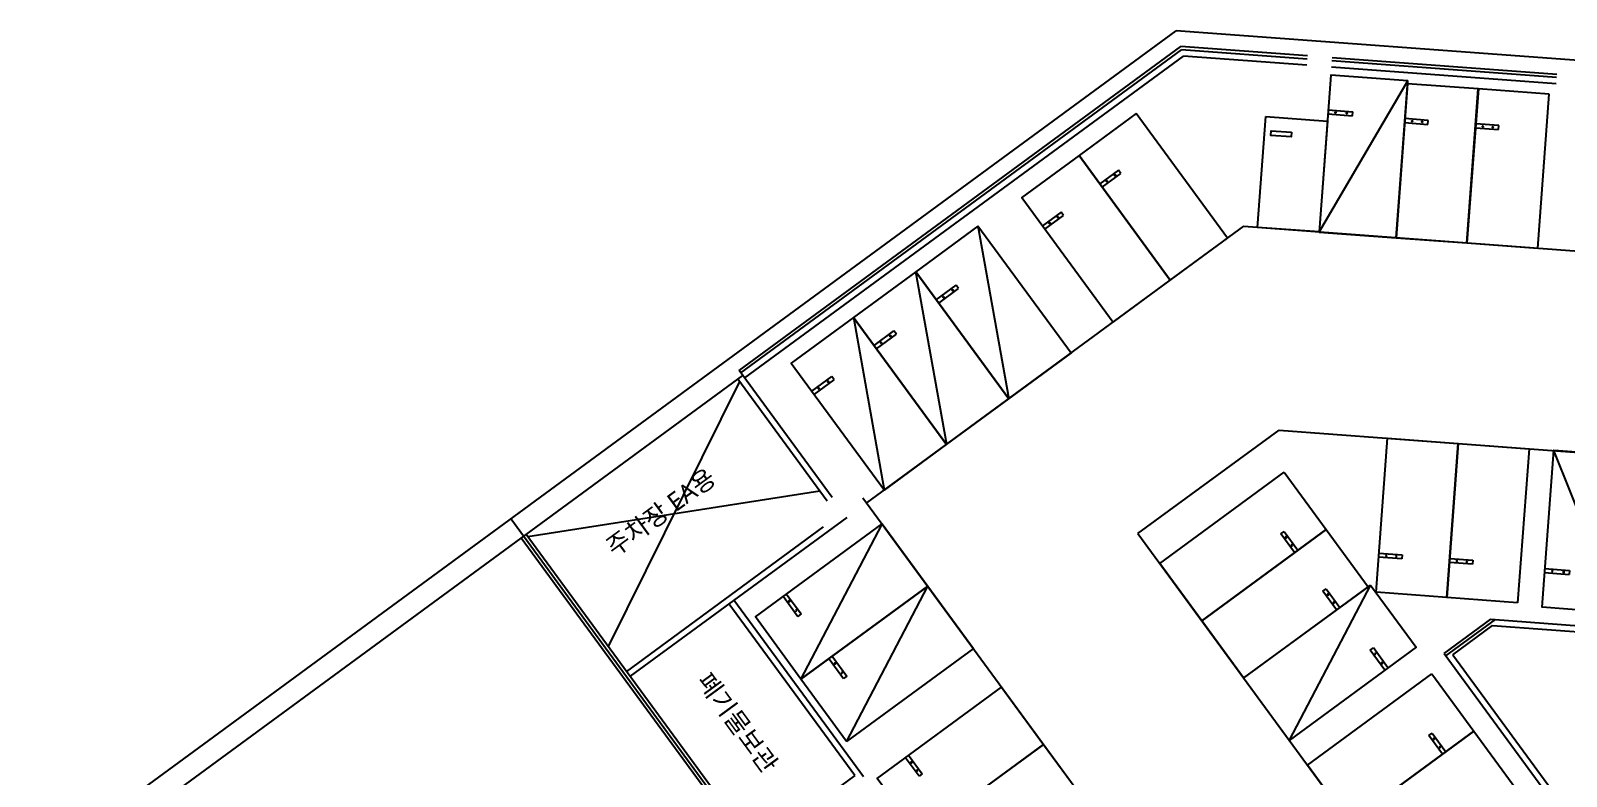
# Model space of a CAD drawing. Header units: millimetres. Extents: x 75184266 to 76346726, y -35077925 to -33679385.
# Drawn here: x 75313282 to 75363030, y -34513941 to -34489801 of the extents above; entities that cross this region are included whole.
import ezdxf
from ezdxf.enums import TextEntityAlignment as Align

# ---------------------------------------------------------------- set-up
doc = ezdxf.new("R2010")
doc.units = ezdxf.units.MM
doc.header["$LTSCALE"] = 50
doc.header["$MEASUREMENT"] = 0
for name, color, linetype in [('XR-지하3층$0$A-주차', 9, 'CONTINUOUS'), ('XR-지하3층$0$일반주차', 8, 'CONTINUOUS'), ('XR-지하3층$0$확장형주차', 8, 'CONTINUOUS')]:
    doc.layers.add(name, color=color, linetype=linetype)
doc.layers.add('건축', color=8, linetype='CONTINUOUS', plot=False)
doc.layers.add('유도관제-주차면B2', color=7, linetype='CONTINUOUS', lineweight=100)
doc.styles.add('XR-지하3층$0$맑은고딕', font='')
doc.styles.get('XR-지하3층$0$맑은고딕').set_extended_font_data('Malgun Gothic')

# ---------------------------------------------------------------- blocks, each defined once
blk = doc.blocks.new('XR-지하3층$0$일반형 주차')
at = {"layer": 'XR-지하3층$0$일반주차'}
for p, q in [((750, 3865), (0, 3865)), ((0, 3735), (750, 3735)), ((750, 3735), (750, 3865))]:
    blk.add_line(p, q, dxfattribs=at)
blk.add_lwpolyline([(2300, 5000), (0, 5000), (0, 0), (2300, 0)], close=True, dxfattribs=at)
for centre in [(238, 3800), (563, 3800)]:
    blk.add_circle(centre, 17.5, dxfattribs=at)
blk = doc.blocks.new('XR-지하3층$0$확장형 주차')
at = {"layer": 'XR-지하3층$0$확장형주차', "color": 7}
for p, q in [((0, 3965), (800, 3965)), ((0, 3835), (800, 3835)), ((800, 3835), (800, 3965))]:
    blk.add_line(p, q, dxfattribs=at)
blk.add_lwpolyline([(2500, 5100), (0, 0)], dxfattribs=at)
blk.add_lwpolyline([(2500, 5091), (0, 5091), (0, -9), (2500, -9)], close=True, dxfattribs=at)
for centre in [(238, 3900), (613, 3900)]:
    blk.add_circle(centre, 17.5, dxfattribs=at)
blk = doc.blocks.new('XR-지하3층$0$A$C73B52ADF')
at = {"layer": 'XR-지하3층$0$A-주차', "elevation": 0}
for points in [[(-2038, 2466), (-38, 2466), (-38, -1134), (-2038, -1134)], [(-1166, 2021), (-1166, 1871), (-1832, 1871), (-1832, 2021)]]:
    blk.add_lwpolyline(points, close=True, dxfattribs=at)

msp = doc.modelspace()

# ---------------------------------------------------------------- linework, layer by layer
at = {"layer": '건축', "ltscale": 1000}
for p, q in [((75313282, -34517008), (75350391, -34489801)), ((75436058, -34496155), (75350391, -34489801)), ((75336234, -34500800), (75350538, -34490314)), ((75354645, -34490618), (75350538, -34490314)), ((75362723, -34491217), (75355443, -34490677)), ((75313982, -34517363), (75336352, -34500962)), ((75336352, -34500962), (75336234, -34500800))]:
    msp.add_line(p, q, dxfattribs=at)
at = {"layer": '건축', "ltscale": 100}
for p, q in [((75336293, -34500881), (75350567, -34490416)), ((75336412, -34501042), (75350626, -34490621)), ((75354638, -34490718), (75350567, -34490416)), ((75354623, -34490918), (75350626, -34490621)), ((75362701, -34491517), (75355421, -34490977)), ((75362715, -34491317), (75355435, -34490777)), ((75339723, -34505559), (75332706, -34510703)), ((75338959, -34505870), (75332582, -34510545)), ((75339979, -34513920), (75336616, -34516385))]:
    msp.add_line(p, q, dxfattribs=at)
at = {"layer": '건축'}
for p, q in [((75340366, -34505087), (75352582, -34496131)), ((75352582, -34496131), (75403662, -34499919)), ((75349152, -34506085), (75353724, -34502733)), ((75353724, -34502733), (75397526, -34505982)), ((75340241, -34504924), (75354668, -34524602)), ((75341371, -34522702), (75328834, -34505601)), ((75349152, -34506085), (75388645, -34559954))]:
    msp.add_line(p, q, dxfattribs=at)
at = {"layer": '건축', "ltscale": 0.5}
for p, q in [((75336243, -34501162), (75331988, -34509735)), ((75339088, -34505032), (75336191, -34501080)), ((75339250, -34504913), (75336352, -34500962)), ((75338843, -34504709), (75329387, -34506188)), ((75341245, -34522360), (75329330, -34506110)), ((75341083, -34522479), (75329169, -34506228)), ((75339979, -34513920, 0), (75335899, -34508355)), ((75340259, -34513963, 0), (75336061, -34508237, 0)), ((75359073, -34509965), (75360583, -34508857)), ((75359132, -34510045), (75360737, -34508869)), ((75359352, -34510008), (75360642, -34509062)), ((75360583, -34508857), (75397112, -34511567)), ((75360642, -34509062), (75397296, -34511781))]:
    msp.add_line(p, q, dxfattribs=at)
for points in [[(75359073, -34509965), (75382782, -34542305)], [(75359352, -34510008), (75382825, -34542025)]]:
    msp.add_lwpolyline(points, dxfattribs=at)

# ---------------------------------------------------------------- block references
at = {"layer": '유도관제-주차면B2'}
for name, p, rotation in [('XR-지하3층$0$확장형 주차', (75355024, -34496318), 355.7567788669111), ('XR-지하3층$0$일반형 주차', (75357517, -34496503), 355.7567788669111), ('XR-지하3층$0$일반형 주차', (75359811, -34496673), 355.7567788669111), ('XR-지하3층$0$일반형 주차', (75350202, -34497876), 36.24693335802527), ('XR-지하3층$0$A$C73B52ADF', (75355146, -34495190, 0), 355.7567788673752), ('XR-지하3층$0$일반형 주차', (75348347, -34499236), 36.24693335802527), ('XR-지하3층$0$확장형 주차', (75344965, -34501715), 36.24693335802527), ('XR-지하3층$0$확장형 주차', (75342949, -34503193), 36.24693335802527), ('XR-지하3층$0$확장형 주차', (75340932, -34504672), 36.24693335802527)]:
    msp.add_blockref(name, p, dxfattribs=dict(at, rotation=rotation))
at = {"layer": '유도관제-주차면B2', "xscale": -1}
for name, p, rotation in [('XR-지하3층$0$일반형 주차', (75357237, -34502994), 175.7582056168232), ('XR-지하3층$0$일반형 주차', (75359530, -34503164), 175.7582056168232), ('XR-지하3층$0$확장형 주차', (75362622, -34503393), 175.7603163211493), ('XR-지하3층$0$일반형 주차', (75351218, -34508904), 306.2469333594607), ('XR-지하3층$0$확장형 주차', (75340864, -34505774), 126.2469333594608), ('XR-지하3층$0$일반형 주차', (75352578, -34510759), 306.2469333594607), ('XR-지하3층$0$확장형 주차', (75342342, -34507790), 126.2469333594608), ('XR-지하3층$0$확장형 주차', (75354056, -34512775), 306.2469333594607), ('XR-지하3층$0$일반형 주차', (75356007, -34515436), 306.2469333594607), ('XR-지하3층$0$일반형 주차', (75344734, -34511053), 126.2469333594608), ('XR-지하3층$0$일반형 주차', (75357367, -34517291), 306.2469333594607), ('XR-지하3층$0$일반형 주차', (75346094, -34512908), 126.2469333594608)]:
    msp.add_blockref(name, p, dxfattribs=dict(at, rotation=rotation))

# ---------------------------------------------------------------- texts
at = {"layer": '건축', "ltscale": 0.5, "style": 'XR-지하3층$0$맑은고딕'}
msp.add_text('주차장 EA용', height=600, rotation=36.2469, dxfattribs=at).set_placement((75333692, -34505387), align=Align.MIDDLE_CENTER)
at = {"layer": '건축', "style": 'XR-지하3층$0$맑은고딕'}
msp.add_text('폐기물보관', height=600, rotation=306.2469, dxfattribs=at).set_placement((75336182, -34512199), align=Align.MIDDLE_CENTER)

doc.saveas('drawing.dxf')
